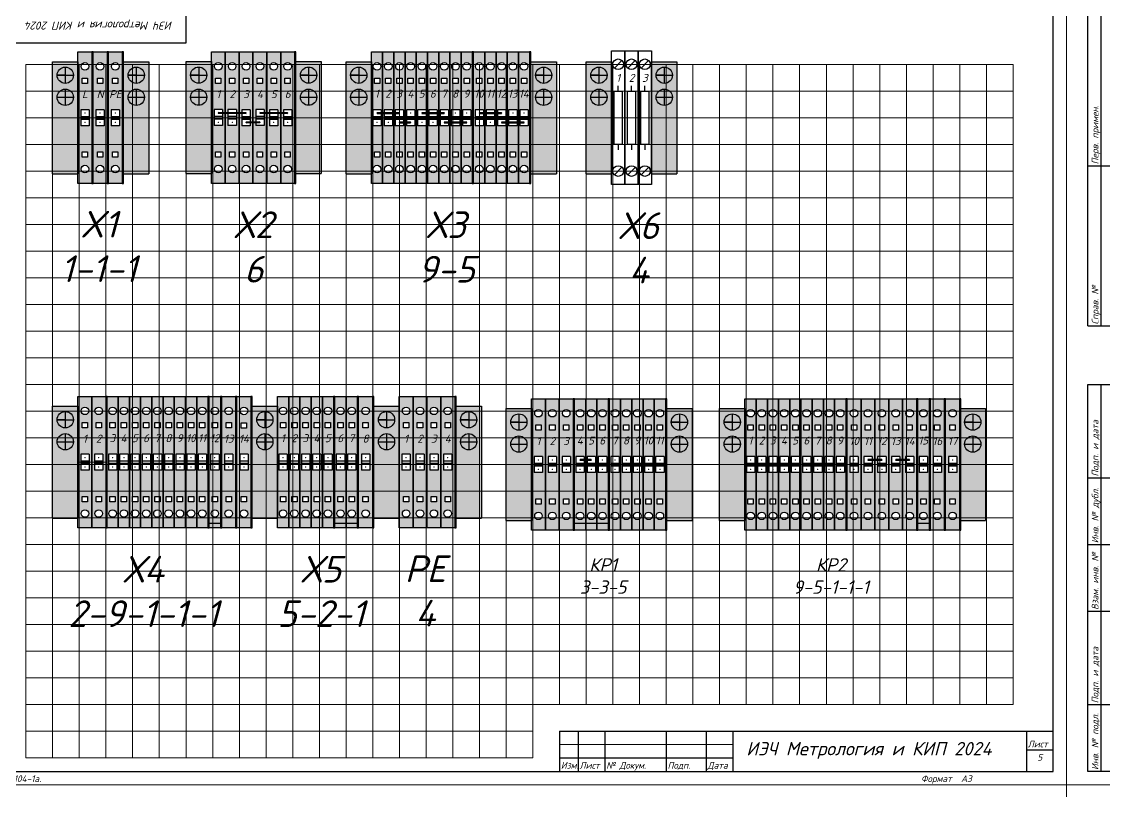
# Model space of a CAD drawing. Header units: millimetres. Extents: x 0 to 53000, y -591 to 24400.
# Drawn here: x 7608.4 to 8014.2, y -296.5 to -8 of the extents above; entities that cross this region are included whole.
import ezdxf
from ezdxf.enums import TextEntityAlignment as Align

# ---------------------------------------------------------------- set-up
doc = ezdxf.new("R2010")
doc.units = ezdxf.units.MM
for name, color, linetype, lineweight in [('4', 4, 'Continuous', 15), ('Основная', 7, 'Continuous', 30), ('Перемычка', 6, 'Continuous', 140)]:
    doc.layers.add(name, color=color, linetype=linetype, lineweight=lineweight)
doc.layers.add('INSTRUMENTS', color=7, linetype='Continuous')
doc.layers.add('Привязки', color=2, linetype='Continuous', lineweight=0, plot=False, transparency=0.8)
doc.layers.add('рамка', color=253, linetype='Continuous', lineweight=5, transparency=0.8)
doc.styles.add('текст', font='isocpeui.ttf')

# ---------------------------------------------------------------- blocks, each defined once
blk = doc.blocks.new('*U110')
for p, q in [((8, 232), (8, 292)), ((13, 232), (13, 292)), ((90, 278), (90, 292)), ((20, 278), (90, 278)), ((8, 232), (20, 232)), ((8, 172), (8, 232)), ((13, 172), (13, 232)), ((8, 172), (20, 172)), ((8, 115), (8, 150)), ((8, 150), (20, 150)), ((13, 115), (13, 150)), ((8, 90), (8, 115)), ((8, 115), (20, 115)), ((13, 90), (13, 115)), ((8, 65), (8, 90)), ((8, 90), (20, 90)), ((13, 65), (13, 90)), ((8, 30), (8, 65)), ((8, 65), (20, 65)), ((13, 30), (13, 65)), ((8, 5), (8, 30)), ((8, 30), (20, 30)), ((13, 5), (13, 30)), ((230, 20), (415, 20)), ((230, 20), (230, 5)), ((237, 20), (237, 5)), ((247, 20), (247, 5)), ((270, 20), (270, 5)), ((285, 20), (285, 5)), ((295, 20), (295, 5)), ((405, 20), (405, 5)), ((415, 20), (415, 20)), ((415, 20), (415, 20)), ((405, 13), (415, 13)), ((230, 10), (295, 10)), ((20, 5), (8, 5)), ((230, 5), (295, 5)), ((415, 5), (415, 5)), ((415, 5), (415, 5)), ((415, 5), (415, 5)), ((415, 5), (415, 5)), ((415, 5), (415, 5)), ((415, 5), (415, 5)), ((415, 5), (415, 5))]:
    blk.add_line(p, q)
blk.add_lwpolyline([(20, 5), (415, 5), (415, 292), (20, 292)], close=True)
at = {"layer": '4'}
for p, q in [((230, 15), (295, 15)), ((415, 5), (415, 5)), ((415, 5), (415, 5)), ((415, 5), (415, 5)), ((415, 5), (415, 5)), ((415, 5), (415, 5)), ((415, 5), (415, 5)), ((415, 5), (415, 5)), ((415, 5), (415, 5)), ((415, 5), (415, 5))]:
    blk.add_line(p, q, dxfattribs=at)
at = {"layer": 'Привязки'}
blk.add_lwpolyline([(0, 0), (420, 0), (420, 297), (0, 297)], close=True, dxfattribs=at)
at = {"layer": 'рамка'}
blk.add_lwpolyline([(0, 297), (420, 297), (420, 0), (0, 0)], close=True, dxfattribs=at)
at = {"style": 'текст'}
for s, p in [('Перв. примен.', (12, 232.5)), ('Справ. №', (12, 172.5)), ('Подп. и дата', (12, 115.5)), ('Инв. № дубл.', (12, 90.5)), ('Взам. инв. №', (12, 65.5)), ('Подп. и дата', (12, 30.5)), ('Инв. № подл.', (12, 5.5))]:
    blk.add_text(s, height=2.5, rotation=90, dxfattribs=at).set_placement(p)
for s, height, p in [('Лист', 2.5, (405.5, 14)), ('Изм.', 2.5, (230.5, 6)), ('Лист', 2.5, (237.5, 6)), ('№ Докум.', 2.5, (247.5, 6)), ('Подп.', 2.5, (270.5, 6)), ('Дата', 2.5, (285.5, 6)), ('Разраб.', 0.0000135, (415, 5)), ('Пров.', 0.0000135, (415, 5)), ('Т.контр.', 0.0000135, (415, 5)), ('Н.контр.', 0.0000135, (415, 5)), ('Утв.', 0.0000135, (415, 5)), ('Лит.', 0.0000135, (415, 5)), ('Масса', 0.0000135, (415, 5)), ('Масштаб', 0.0000135, (415, 5)), ('Листов', 0.0000135, (415, 5)), ('Ф2.104-1а.', 2.5, (20.5, 1)), ('Формат', 2.5, (365.5, 1)), ('А3', 2.5, (380.5, 1)), ('А4', 0.025, (419.61, 0.01)), ('А2', 0.00833, (419.87, 0)), ('А1', 0.00625, (419.9, 0)), ('А0', 0.005, (419.92, 0))]:
    blk.add_text(s, height=height, dxfattribs=at).set_placement(p)
for tag, p, height in [('12', (90, 292), 0.00000373), ('13', (90, 292), 0.00000373), ('27', (90, 292), 0.00000522), ('29', (105, 249), 3.5), ('ИЗМ2', (230.5, 16), 2.5), ('ЛИСТИЗМ2', (237.5, 16), 2.5), ('№ДОКУМИЗМ2', (247.5, 16), 2.5), ('28', (415, 20), 0.0000438), ('ИЗМ1', (230.5, 11), 2.5), ('ЛИСТИЗМ1', (237.5, 11), 2.5), ('№ДОКУМИЗМ1', (247.5, 11), 2.5), ('ПОДПИЗМ1', (270.5, 11), 2.5), ('ДАТАИЗМ1', (285.5, 11), 2.5), ('ДАТАНКОНТР', (285.5, 11), 2.5), ('ОБОЗНАЧЕНИЕ', (300, 11), 5), ('ДАТАУТВ', (285.5, 6), 2.5), ('РАЗРАБ', (415, 5), 0.0000135), ('ЛИСТОВ', (415, 5), 0.0000135), ('ПРОВ', (415, 5), 0.0000135), ('ТКОНТР', (415, 5), 0.0000135), ('НКОНТР', (415, 5), 0.0000135), ('УТВ', (415, 5), 0.0000135), ('10', (415, 5), 0.0000135), ('11', (415, 5), 0.0000135), ('ПОДПИЗМ2', (415, 5), 0.0000135), ('ДАТАИЗМ2', (415, 5), 0.0000135), ('ИЗМ3', (415, 5), 0.0000135), ('ЛИСТИЗМ3', (415, 5), 0.0000135), ('№ДОКУМИЗМ3', (415, 5), 0.0000135), ('ПОДПИЗМ3', (415, 5), 0.0000135), ('ДАТАИЗМ3', (415, 5), 0.0000135), ('ИЗМ4', (415, 5), 0.0000135), ('ЛИСТИЗМ4', (415, 5), 0.0000135), ('№ДОКУМИЗМ4', (415, 5), 0.0000135), ('ПОДПИЗМ4', (415, 5), 0.0000135), ('ДАТАИЗМ4', (415, 5), 0.0000135), ('ДАТАРАЗРАБ', (415, 5), 0.0000135), ('ДАТАПРОВ', (415, 5), 0.0000135), ('ДАТАТКОНТР', (415, 5), 0.0000135)]:
    blk.add_attdef(tag, p, '', height=height, dxfattribs=at)
for tag, p, height, rotation in [('ОБОЗНАЧЕНИЕ-ВЕРХ', (85, 286), 3.5, 180), ('ПРИМЕНЯЕМОСТЬ', (19, 232.5), 2.5, 90), ('СПРАВ№', (19, 172.5), 2.5, 90), ('ДАТАУЧЁТАДУБЛ', (19, 115.5), 2.5, 90), ('ИНВ№ДУБЛ', (19, 90.5), 2.5, 90), ('ВЗАМИНВ№', (19, 65.5), 2.5, 90), ('ДАТАУЧЁТА', (19, 30.5), 2.5, 90), ('ИНВ№ПОДЛ', (19, 5.5), 2.5, 90)]:
    blk.add_attdef(tag, p, '', height=height, rotation=rotation, dxfattribs=at)
blk.add_attdef('30', text='', height=5, dxfattribs=at).set_placement((355, 34), align=Align.MIDDLE)
for tag, height, p in [('ЛИСТ', 2.5, (410, 9)), ('НАИМЕНОВАНИЕ1', 0.000027, (415, 5)), ('НАИМЕНОВАНИЕ2', 0.0000189, (415, 5)), ('НАИМЕНОВАНИЕ3', 0.0000189, (415, 5)), ('НАИМЕНОВАНИЕ4', 0.0000135, (415, 5)), ('МАССА', 0.0000189, (415, 5)), ('МАСШТАБ', 0.0000189, (415, 5)), ('МАТЕРИАЛ1', 0.0000135, (415, 5)), ('МАТЕРИАЛ2', 0.0000135, (415, 5)), ('МАТЕРИАЛ3', 0.0000135, (415, 5)), ('ПРЕДПРИЯТИЕ1', 0.0000189, (415, 5)), ('ПРЕДПРИЯТИЕ2', 0.0000189, (415, 5)), ('ПРЕДПРИЯТИЕ3', 0.0000189, (415, 5))]:
    blk.add_attdef(tag, text='', height=height, dxfattribs=at).set_placement(p, align=Align.CENTER)
for tag in ['ЛИТЕРА', 'ЛИТЕРА2', 'ЛИТЕРА3']:
    blk.add_attdef(tag, text='', height=0.0000135, dxfattribs=at).set_placement((415, 5), align=Align.RIGHT)
for tag in ['ИНДЕКС', 'ИНДЕКС2', 'ИНДЕКС3']:
    blk.add_attdef(tag, text='', height=0.0000135, dxfattribs=at).set_placement((415, 5), align=Align.TOP_LEFT)
blk = doc.blocks.new('Заглушка КПИ зеленая 1.5-2.5')
at = {"layer": 'Основная'}
h = blk.add_hatch(color=3, dxfattribs=at)
h.dxf.hatch_style = 1
h.paths.add_polyline_path([(2212.92, 559.35), (2213.42, 559.35), (2213.42, 608.65), (2212.92, 608.65)])
for p, q in [((2212.92, 608.65), (2212.92, 559.35)), ((2213.42, 608.65), (2212.92, 608.65)), ((2213.42, 559.35), (2213.42, 608.65)), ((2212.92, 559.35), (2213.42, 559.35))]:
    blk.add_line(p, q, dxfattribs=at)
blk = doc.blocks.new('Стопор на DIN')
at = {"layer": 'Основная', "true_color": 0x939598}
h = blk.add_hatch(color=252, dxfattribs=at)
h.dxf.hatch_style = 1
h.paths.add_polyline_path([(0, 21), (-9.5, 21), (-9.5, -21), (0, -21)])
at = {"layer": 'Основная'}
for p, q in [((-9.5, -21), (-9.5, 21)), ((-9.5, 21), (0, 21)), ((0, 21), (0, -21)), ((-4.75, 18.97), (-4.75, 12.87)), ((-4.75, 15.92), (-7.8, 15.92)), ((-7.8, 15.92), (-1.7, 15.92)), ((-4.75, 10.71), (-4.75, 4.6)), ((-7.8, 7.66), (-1.7, 7.66)), ((-9.5, -21), (0, -21))]:
    blk.add_line(p, q, dxfattribs=at)
for centre in [(-4.75, 15.92), (-4.75, 7.66)]:
    blk.add_circle(centre, 3.05, dxfattribs=at)
blk = doc.blocks.new('КПИ 2-2.5')
at = {"layer": 'Основная'}
for p, q in [((0, -24.65), (0, 24.65)), ((0, 24.65), (5.2, 24.65)), ((5.2, 24.65), (5.2, -24.65)), ((2.6, 3), (1.025, 3)), ((1.025, 3), (1.025, 0)), ((1.025, 0.5), (4.175, 0.5)), ((1.025, 0.5), (4.175, 0.5)), ((1.025, 0), (1.025, -3)), ((4.175, 3), (2.6, 3)), ((4.175, 3), (4.175, 0)), ((4.175, 0), (4.175, -3)), ((4.175, -0.5), (1.025, -0.5)), ((1.025, -0.5), (4.175, -0.5)), ((2.6, -3), (1.025, -3)), ((4.175, -3), (2.6, -3)), ((5.2, -24.65), (0, -24.65))]:
    blk.add_line(p, q, dxfattribs=at)
for points in [[(1.6, 14.825), (3.6, 14.825), (3.6, 12.825), (1.6, 12.825)], [(1.6, -12.825), (3.6, -12.825), (3.6, -14.825), (1.6, -14.825)]]:
    blk.add_lwpolyline(points, close=True, dxfattribs=at)
for centre in [(2.6, 19.2375), (2.6, -19.2375)]:
    blk.add_circle(centre, 1.4187, dxfattribs=at)
blk = doc.blocks.new('КПИ 2-2.5 ЖЗ')
at = {"layer": 'Основная', "true_color": 0x939598}
h = blk.add_hatch(color=252, dxfattribs=at)
h.set_gradient(color1=(19, 103, 52), color2=(200, 201, 45), rotation=45, name='CYLINDER')
h.paths.add_polyline_path([(5.2, 24.65), (0, 24.65), (0, 0), (1.03, 0), (1.03, 3), (2.6, 3), (4.17, 3), (4.17, -3), (5.2, -3)])
h.paths.add_polyline_path([(1.6, 12.82), (1.6, 14.82), (3.6, 14.82), (3.6, 12.82)], flags=16)
edge = h.paths.add_edge_path(flags=16)
edge.add_arc((2.6, 19.24), 1.42, 0, 360)
at = {"layer": 'Основная'}
h = blk.add_hatch(color=256, dxfattribs=at)
h.set_gradient(color1=(200, 201, 45), color2=(19, 103, 52), rotation=45, name='CYLINDER')
h.paths.add_polyline_path([(5.2, 0), (4.17, 0), (4.17, -3), (2.6, -3), (1.03, -3), (1.03, 3), (0, 3), (0, -24.65), (5.2, -24.65)])
h.paths.add_polyline_path([(3.6, -12.82), (3.6, -14.82), (1.6, -14.82), (1.6, -12.82)], flags=16)
edge = h.paths.add_edge_path(flags=16)
edge.add_arc((2.6, -19.24), 1.42, 0, 360)
at = {"layer": 'Привязки'}
for centre in [(2.6, 1.75), (2.6, -1.75)]:
    blk.add_circle(centre, 0.00000908, dxfattribs=at)
for p in [(2.6, 1.75), (2.6, 1.75), (2.6, 1.75), (2.6, 1.75), (2.6, 1.75), (2.6, 1.75), (2.6, -1.75), (2.6, -1.75), (2.6, -1.75), (2.6, -1.75), (2.6, -1.75), (2.6, -1.75)]:
    blk.add_point(p, dxfattribs=at)
at = {"layer": 'Основная'}
blk.add_blockref('КПИ 2-2.5', (0, 0), dxfattribs=at)
blk = doc.blocks.new('КПИ 2-2.5 серая')
at = {"layer": 'Основная', "true_color": 0x939598}
h = blk.add_hatch(color=252, dxfattribs=at)
h.dxf.hatch_style = 1
h.paths.add_polyline_path([(5.2, 24.65), (0, 24.65), (0, -24.65), (5.2, -24.65)])
h.paths.add_polyline_path([(4.17, 3), (4.17, 0), (4.17, -3), (2.6, -3), (1.03, -3), (1.03, 0), (1.03, 3), (2.6, 3)], flags=16)
h.paths.add_polyline_path([(1.6, 12.82), (1.6, 14.82), (3.6, 14.82), (3.6, 12.82)], flags=16)
h.paths.add_polyline_path([(1.18, 19.24, -1), (4.02, 19.24, -1)], flags=16)
h.paths.add_polyline_path([(3.6, -12.82), (3.6, -14.82), (1.6, -14.82), (1.6, -12.82)], flags=16)
h.paths.add_polyline_path([(4.02, -19.24, -1), (1.18, -19.24, -1)], flags=16)
at = {"layer": 'Привязки'}
blk.add_line((0, 0), (5.2, 0), dxfattribs=at)
for centre in [(2.6, 1.75), (2.6, -1.75)]:
    blk.add_circle(centre, 0.00000908, dxfattribs=at)
for p in [(2.6, 1.75), (2.6, 1.75), (2.6, 1.75), (2.6, 1.75), (2.6, 1.75), (2.6, 1.75), (2.6, -1.75), (2.6, -1.75), (2.6, -1.75), (2.6, -1.75), (2.6, -1.75), (2.6, -1.75)]:
    blk.add_point(p, dxfattribs=at)
at = {"layer": 'Основная'}
blk.add_blockref('КПИ 2-2.5', (0, 0), dxfattribs=at)
blk = doc.blocks.new('КПИ 2-2.5 синяя')
at = {"layer": 'Основная', "true_color": 0x22346e}
h = blk.add_hatch(color=159, dxfattribs=at)
h.dxf.hatch_style = 1
h.paths.add_polyline_path([(5.2, 24.65), (0, 24.65), (0, -24.65), (5.2, -24.65)])
h.paths.add_polyline_path([(4.17, 3), (4.17, 0), (4.17, -3), (2.6, -3), (1.03, -3), (1.03, 0), (1.03, 3), (2.6, 3)], flags=16)
h.paths.add_polyline_path([(1.6, 12.82), (1.6, 14.82), (3.6, 14.82), (3.6, 12.82)], flags=16)
h.paths.add_polyline_path([(1.18, 19.24, -1), (4.02, 19.24, -1)], flags=16)
h.paths.add_polyline_path([(3.6, -12.82), (3.6, -14.82), (1.6, -14.82), (1.6, -12.82)], flags=16)
h.paths.add_polyline_path([(4.02, -19.24, -1), (1.18, -19.24, -1)], flags=16)
at = {"layer": 'Привязки'}
for centre in [(2.6, 1.75), (2.6, -1.75)]:
    blk.add_circle(centre, 0.00000908, dxfattribs=at)
for p in [(2.6, 1.75), (2.6, 1.75), (2.6, 1.75), (2.6, 1.75), (2.6, 1.75), (2.6, 1.75), (2.6, -1.75), (2.6, -1.75), (2.6, -1.75), (2.6, -1.75), (2.6, -1.75), (2.6, -1.75)]:
    blk.add_point(p, dxfattribs=at)
at = {"layer": 'Основная'}
blk.add_blockref('КПИ 2-2.5', (0, 0), dxfattribs=at)
blk = doc.blocks.new('Заглушка КПИ синяя 1.5-2.5')
at = {"layer": 'Основная'}
h = blk.add_hatch(color=5, dxfattribs=at)
h.dxf.hatch_style = 1
h.paths.add_polyline_path([(0, -24.65), (0.5, -24.65), (0.5, 24.65), (0, 24.65)])
for p, q in [((0, 24.65), (0, -24.65)), ((0.5, 24.65), (0, 24.65)), ((0.5, -24.65), (0.5, 24.65)), ((0, -24.65), (0.5, -24.65))]:
    blk.add_line(p, q, dxfattribs=at)
blk = doc.blocks.new('Заглушка КПИ серая 1.5-2.5')
at = {"layer": 'Основная', "true_color": 0x939598}
h = blk.add_hatch(color=252, dxfattribs=at)
h.dxf.hatch_style = 1
h.paths.add_polyline_path([(0, -24.65), (0.5, -24.65), (0.5, 24.65), (0, 24.65)])
at = {"layer": 'Основная'}
for p, q in [((0, 24.65), (0, -24.65)), ((0.5, 24.65), (0, 24.65)), ((0.5, -24.65), (0.5, 24.65)), ((0, -24.65), (0.5, -24.65))]:
    blk.add_line(p, q, dxfattribs=at)
blk = doc.blocks.new('КПИ 2-1.5')
at = {"layer": 'Основная'}
for p, q in [((0, -24.65), (0, 24.65)), ((0, 24.65), (4.2, 24.65)), ((4.2, 24.65), (4.2, -24.65)), ((2.1, 3), (0.525, 3)), ((0.525, 3), (0.525, 0)), ((0.525, 0.5), (3.675, 0.5)), ((0.525, 0.5), (3.675, 0.5)), ((0.525, 0), (0.525, -3)), ((3.675, 3), (2.1, 3)), ((3.675, 3), (3.675, 0)), ((3.675, 0), (3.675, -3)), ((3.675, -0.5), (0.525, -0.5)), ((0.525, -0.5), (3.675, -0.5)), ((2.1, -3), (0.525, -3)), ((3.675, -3), (2.1, -3)), ((4.2, -24.65), (0, -24.65))]:
    blk.add_line(p, q, dxfattribs=at)
for points in [[(1.1, 14.825), (3.1, 14.825), (3.1, 12.825), (1.1, 12.825)], [(1.1, -12.825), (3.1, -12.825), (3.1, -14.825), (1.1, -14.825)]]:
    blk.add_lwpolyline(points, close=True, dxfattribs=at)
for centre in [(2.1, 19.2375), (2.1, -19.2375)]:
    blk.add_circle(centre, 1.4187, dxfattribs=at)
blk = doc.blocks.new('КПИ 2-1.5 черная')
at = {"layer": 'Основная', "true_color": 0x000000}
h = blk.add_hatch(dxfattribs=at)
h.set_pattern_fill('AR-B816', color=18)
h.set_pattern_definition([(0, (-15.73, 7), (0, 203.2), []), (90, (-15.73, 7), (-203.2, 203.2), [203.2, -203.2])])
h.paths.add_polyline_path([(4.2, 24.65), (0, 24.65), (0, -24.65), (4.2, -24.65)])
h.paths.add_polyline_path([(3.52, 19.24, -1), (0.68, 19.24, -1)], flags=16)
h.paths.add_polyline_path([(3.1, 14.82), (3.1, 12.82), (1.1, 12.82), (1.1, 14.82)], flags=16)
h.paths.add_polyline_path([(3.67, 3), (3.67, 0), (3.67, -3), (2.1, -3), (0.53, -3), (0.53, 0), (0.53, 3), (2.1, 3)], flags=16)
h.paths.add_polyline_path([(3.1, -12.82), (3.1, -14.82), (1.1, -14.82), (1.1, -12.82)], flags=16)
h.paths.add_polyline_path([(3.52, -19.24, -1), (0.68, -19.24, -1)], flags=16)
at = {"layer": 'Основная', "true_color": 0x454545}
h = blk.add_hatch(color=250, dxfattribs=at)
h.dxf.hatch_style = 1
h.paths.add_polyline_path([(0, -24.65), (4.2, -24.65), (4.2, 24.65), (0, 24.65)])
h.paths.add_polyline_path([(2.1, 3), (3.67, 3), (3.67, 0), (3.67, -3), (2.1, -3), (0.53, -3), (0.53, 0), (0.53, 3)], flags=16)
h.paths.add_polyline_path([(1.1, 12.82), (1.1, 14.82), (3.1, 14.82), (3.1, 12.82)], flags=16)
h.paths.add_polyline_path([(0.68, 19.24, -1), (3.52, 19.24, -1)], flags=16)
h.paths.add_polyline_path([(3.1, -12.82), (3.1, -14.82), (1.1, -14.82), (1.1, -12.82)], flags=16)
h.paths.add_polyline_path([(3.52, -19.24, -1), (0.68, -19.24, -1)], flags=16)
at = {"layer": 'Привязки'}
for centre in [(2.1, 1.75), (2.1, -1.75)]:
    blk.add_circle(centre, 0.00000908, dxfattribs=at)
for p in [(2.1, 1.75), (2.1, 1.75), (2.1, 1.75), (2.1, 1.75), (2.1, 1.75), (2.1, 1.75), (2.1, -1.75), (2.1, -1.75), (2.1, -1.75), (2.1, -1.75), (2.1, -1.75), (2.1, -1.75)]:
    blk.add_point(p, dxfattribs=at)
at = {"layer": 'Основная', "color": 18, "true_color": 0x000000}
blk.add_blockref('КПИ 2-1.5', (0, 0), dxfattribs=at)
at = {"style": 'текст'}
blk.add_attdef('№', text='', height=3, dxfattribs=at).set_placement((2, 9), align=Align.MIDDLE_CENTER)
blk = doc.blocks.new('Заглушка КПИ черн 1.5-2.5')
at = {"layer": 'Основная', "true_color": 0x000000}
h = blk.add_hatch(color=18, dxfattribs=at)
h.dxf.hatch_style = 1
h.paths.add_polyline_path([(0, -24.65), (0.5, -24.65), (0.5, 24.65), (0, 24.65)])
at = {"layer": 'Основная'}
for p, q in [((0, 24.65), (0, -24.65)), ((0.5, 24.65), (0, 24.65)), ((0.5, -24.65), (0.5, 24.65)), ((0, -24.65), (0.5, -24.65))]:
    blk.add_line(p, q, dxfattribs=at)
blk = doc.blocks.new('КПИ 2-1.5 красная')
at = {"layer": 'Основная', "true_color": 0x991b1e}
h = blk.add_hatch(color=244, dxfattribs=at)
h.dxf.hatch_style = 1
h.paths.add_polyline_path([(0, -24.65), (4.2, -24.65), (4.2, 24.65), (0, 24.65)])
h.paths.add_polyline_path([(1.1, 12.82), (1.1, 14.82), (3.1, 14.82), (3.1, 12.82)], flags=16)
h.paths.add_polyline_path([(2.1, 3), (3.67, 3), (3.67, 0), (3.67, -3), (2.1, -3), (0.53, -3), (0.53, 0), (0.53, 3)], flags=16)
h.paths.add_polyline_path([(0.68, 19.24, -1), (3.52, 19.24, -1)], flags=16)
h.paths.add_polyline_path([(3.1, -12.82), (3.1, -14.82), (1.1, -14.82), (1.1, -12.82)], flags=16)
h.paths.add_polyline_path([(3.52, -19.24, -1), (0.68, -19.24, -1)], flags=16)
at = {"layer": 'Привязки'}
for centre in [(2.1, 1.75), (2.1, -1.75)]:
    blk.add_circle(centre, 0.00000908, dxfattribs=at)
for p in [(2.1, 1.75), (2.1, 1.75), (2.1, 1.75), (2.1, 1.75), (2.1, 1.75), (2.1, 1.75), (2.1, -1.75), (2.1, -1.75), (2.1, -1.75), (2.1, -1.75), (2.1, -1.75), (2.1, -1.75)]:
    blk.add_point(p, dxfattribs=at)
at = {"layer": 'Основная', "color": 1}
blk.add_blockref('КПИ 2-1.5', (0, 0), dxfattribs=at)
at = {"style": 'текст'}
blk.add_attdef('№', text='', height=3, dxfattribs=at).set_placement((2, 9), align=Align.MIDDLE_CENTER)
blk = doc.blocks.new('Заглушка КПИ красаня 1.5-2.5')
at = {"layer": 'Основная'}
h = blk.add_hatch(color=1, dxfattribs=at)
h.dxf.hatch_style = 1
h.paths.add_polyline_path([(0, -24.65), (0.5, -24.65), (0.5, 24.65), (0, 24.65)])
for p, q in [((0, 24.65), (0, -24.65)), ((0.5, 24.65), (0, 24.65)), ((0.5, -24.65), (0.5, 24.65)), ((0, -24.65), (0.5, -24.65))]:
    blk.add_line(p, q, dxfattribs=at)
blk = doc.blocks.new('Клемма с предохранителем')
at = {"lineweight": -3}
for p, q in [((3.9, 21.42), (1.07, 18.59)), ((3.91, -18.59), (1.09, -21.41))]:
    blk.add_line(p, q, dxfattribs=at)
blk.add_lwpolyline([(0, 25), (5, 25), (5, -25), (0, -25)], close=True, dxfattribs=at)
for centre in [(2.48, 20.01), (2.5, -20)]:
    blk.add_circle(centre, 2, dxfattribs=at)
at = {"layer": 'INSTRUMENTS', "lineweight": -3}
for p, q in [((1, -10), (1, 10)), ((1, 10), (4, 10)), ((2.5, 10), (2.5, 12)), ((4, 10), (4, -10)), ((4, -10), (1, -10)), ((2.5, -10), (2.5, -12))]:
    blk.add_line(p, q, dxfattribs=at)
at = {"style": 'текст'}
blk.add_attdef('№', text='', height=3, dxfattribs=at).set_placement((2.5, 14.93), align=Align.MIDDLE_CENTER)

msp = doc.modelspace()

# ---------------------------------------------------------------- linework, layer by layer
at = {"layer": 'Основная'}
for p, q in [((7620.00555, -44), (7620.00555, -44)), ((7670.00004, -43.98362), (7670.00004, -43.98362))]:
    msp.add_line(p, q, dxfattribs=at)
at = {"layer": 'Перемычка'}
for p, q in [((7682.10001, -42.23361), (7692.5, -42.24999)), ((7697.70001, -42.23362), (7708.10002, -42.24999)), ((7741.60001, -42.24999), (7750.00002, -42.24999)), ((7758.4, -42.24999), (7766.80002, -42.24998)), ((7779.9, -42.24995), (7788.30002, -42.25003)), ((7692.50001, -45.74998), (7697.7, -45.73361)), ((7750.00001, -45.75), (7754.2, -45.75)), ((7766.80001, -45.74998), (7775.20002, -45.74997)), ((7788.3, -45.75003), (7796.70002, -45.75003)), ((7817.70003, -172.25002), (7821.90003, -172.25002)), ((7930.8, -172.25002), (7925.60002, -172.25)), ((7936.00001, -172.25), (7941.20002, -172.25))]:
    msp.add_line(p, q, dxfattribs=at)
at = {"layer": 'Привязки'}
for p, q in [((7610, -24), (7980, -24)), ((7610, -284), (7610, -24)), ((7620, -24), (7620, -284)), ((7630, -24), (7630, -284)), ((7640, -24), (7640, -284)), ((7650, -24), (7650, -284)), ((7660, -24), (7660, -284)), ((7670, -24), (7670, -284)), ((7680, -24), (7680, -284)), ((7690, -24), (7690, -284)), ((7700, -24), (7700, -284)), ((7710, -24), (7710, -284)), ((7720, -24), (7720, -284)), ((7730, -24), (7730, -284)), ((7740, -24), (7740, -284)), ((7750, -24), (7750, -284)), ((7760, -24), (7760, -284)), ((7770, -24), (7770, -284)), ((7780, -24), (7780, -284)), ((7790, -24), (7790, -284)), ((7800, -24), (7800, -264)), ((7810, -24), (7810, -264)), ((7820, -24), (7820, -264)), ((7830, -24), (7830, -264)), ((7840, -24), (7840, -264)), ((7850, -24), (7850, -264)), ((7860, -24), (7860, -264)), ((7870, -24), (7870, -264)), ((7880, -24), (7880, -264)), ((7890, -24), (7890, -264)), ((7900, -24), (7900, -264)), ((7910, -24), (7910, -264)), ((7920, -24), (7920, -264)), ((7930, -24), (7930, -264)), ((7940, -24), (7940, -264)), ((7950, -24), (7950, -264)), ((7960, -24), (7960, -264)), ((7970, -24), (7970, -264)), ((7980, -24), (7980, -264)), ((7610, -34), (7980, -34)), ((7610, -44), (7980, -44)), ((7610, -54), (7980, -54)), ((7610, -64), (7980, -64)), ((7610, -74), (7980, -74)), ((7610, -84), (7980, -84)), ((7610, -94), (7980, -94)), ((7610, -104), (7980, -104)), ((7610, -114), (7980, -114)), ((7610, -124), (7980, -124)), ((7610, -134), (7980, -134)), ((7610, -144), (7980, -144)), ((7610, -154), (7980, -154)), ((7610, -164), (7980, -164)), ((7610, -174), (7980, -174)), ((7610, -184), (7980, -184)), ((7610, -194), (7980, -194)), ((7610, -204), (7980, -204)), ((7610, -214), (7980, -214)), ((7610, -224), (7980, -224)), ((7610, -234), (7980, -234)), ((7610, -244), (7980, -244)), ((7610, -254), (7980, -254)), ((7610, -264), (7800, -264)), ((7980, -264), (7800, -264)), ((7800, -264), (7800, -284)), ((7610, -274), (7800, -274)), ((7800, -284), (7610, -284))]:
    msp.add_line(p, q, dxfattribs=at)

# ---------------------------------------------------------------- block references
ref = msp.add_blockref('*U110', (7580, -294))
ref.add_attrib('ОБОЗНАЧЕНИЕ', 'ИЭЧ Метрология и КИП 2024', (7880, -283), dxfattribs={"height": 5, "style": 'текст'})
ref.add_attrib('ОБОЗНАЧЕНИЕ-ВЕРХ', 'ИЭЧ Метрология и КИП 2024', (7665, -8), dxfattribs={"height": 3, "rotation": 180, "style": 'текст'})
ref.add_attrib('НАИМЕНОВАНИЕ1', 'Система', dxfattribs={"height": 0.0000189, "style": 'текст'}).set_placement((7994.99954, -288.99983), align=Align.CENTER)
ref.add_attrib('НАИМЕНОВАНИЕ2', 'автоматического управления', dxfattribs={"height": 0.0000189, "style": 'текст'}).set_placement((7994.99954, -288.99986), align=Align.CENTER)
ref.add_attrib('НАИМЕНОВАНИЕ3', 'уровнем', dxfattribs={"height": 0.0000189, "style": 'текст'}).set_placement((7994.99954, -288.99989), align=Align.CENTER)
ref.add_attrib('РАЗРАБ', 'Соловьев И. П.', (7994.99909, -288.99986), dxfattribs={"height": 0.0000108, "style": 'текст'})
ref.add_attrib('ЛИСТОВ', '3', (7994.99992, -288.99991), dxfattribs={"height": 0.0000135, "style": 'текст'})
ref.add_attrib('ЛИСТ', '5', dxfattribs={"height": 2.5, "style": 'текст'}).set_placement((7990, -285), align=Align.CENTER)
ref.add_attrib('МАТЕРИАЛ2', 'Принципиальная электрическая схема', dxfattribs={"height": 0.0000135, "style": 'текст'}).set_placement((7994.99954, -288.99997), align=Align.CENTER)
ref.add_attrib('ПРЕДПРИЯТИЕ1', 'ФГБОУ ДПО "Институт', dxfattribs={"height": 0.0000108, "style": 'текст'}).set_placement((7994.99986, -288.99994), align=Align.CENTER)
ref.add_attrib('ПРЕДПРИЯТИЕ2', 'развития профессионального', dxfattribs={"height": 0.0000108, "style": 'текст'}).set_placement((7994.99986, -288.99997), align=Align.CENTER)
ref.add_attrib('ПРЕДПРИЯТИЕ3', 'образования"', dxfattribs={"height": 0.0000108, "style": 'текст'}).set_placement((7994.99986, -288.99999), align=Align.CENTER)
for p in [(8000, -294), (7580, -591), (8000, -591)]:
    msp.add_blockref('*U110', p)
at = {"layer": 'Основная', "lineweight": -3}
ref = msp.add_blockref('КПИ 2-2.5 серая', (7629.5, -44), dxfattribs=at)
ref.add_attrib('№', 'L', dxfattribs={"layer": '0', "height": 3, "style": 'текст'}).set_placement((7632.1, -35.175), align=Align.MIDDLE_CENTER)
at = {"layer": 'Основная'}
for name, p, values in [('КПИ 2-1.5 красная', (7739.5, -44), {'№': '1'}), ('КПИ 2-1.5 красная', (7743.7, -44), {'№': '2'}), ('КПИ 2-1.5 красная', (7747.9, -44), {'№': '3'}), ('КПИ 2-1.5 красная', (7752.1, -44), {'№': '4'}), ('КПИ 2-1.5 красная', (7756.3, -44), {'№': '5'}), ('КПИ 2-1.5 красная', (7760.5, -43.99999), {'№': '6'}), ('КПИ 2-1.5 красная', (7764.7, -43.99999), {'№': '7'}), ('КПИ 2-1.5 красная', (7768.9, -43.99999), {'№': '8'}), ('КПИ 2-1.5 красная', (7773.1, -43.99998), {'№': '9'}), ('КПИ 2-1.5 красная', (7640.4, -173.1242), {'№': '3'}), ('КПИ 2-1.5 красная', (7644.6, -173.1242), {'№': '4'}), ('КПИ 2-1.5 красная', (7648.8, -173.12421), {'№': '5'}), ('КПИ 2-1.5 красная', (7653, -173.12421), {'№': '6'}), ('КПИ 2-1.5 красная', (7657.2, -173.12421), {'№': '7'}), ('КПИ 2-1.5 красная', (7661.4, -173.12421), {'№': '8'}), ('КПИ 2-1.5 красная', (7665.6, -173.12421), {'№': '9'}), ('КПИ 2-1.5 красная', (7669.8, -173.1242), {'№': '10'}), ('КПИ 2-1.5 красная', (7674, -173.1242), {'№': '11'}), ('КПИ 2-1.5 красная', (7704.3, -173.12421), {'№': '1'}), ('КПИ 2-1.5 красная', (7708.5, -173.12421), {'№': '2'}), ('КПИ 2-1.5 красная', (7712.7, -173.12421), {'№': '3'}), ('КПИ 2-1.5 красная', (7716.9, -173.12421), {'№': '4'}), ('КПИ 2-1.5 красная', (7721.1, -173.12421), {'№': '5'}), ('КПИ 2-1.5 красная', (7828.70006, -174.00001), {'№': '7'}), ('КПИ 2-1.5 красная', (7832.90006, -174.00001), {'№': '8'}), ('КПИ 2-1.5 красная', (7837.10006, -174.00001), {'№': '9'}), ('КПИ 2-1.5 красная', (7841.30006, -174.00001), {'№': '10'}), ('КПИ 2-1.5 красная', (7845.50006, -174.00001), {'№': '11'}), ('КПИ 2-1.5 красная', (7879.5, -174.00001), {'№': '1'}), ('КПИ 2-1.5 красная', (7883.7, -174.00001), {'№': '2'}), ('КПИ 2-1.5 красная', (7887.9, -174.00001), {'№': '3'}), ('КПИ 2-1.5 красная', (7892.1, -174.00001), {'№': '4'}), ('КПИ 2-1.5 красная', (7896.3, -174.00001), {'№': '5'}), ('КПИ 2-1.5 красная', (7900.5, -174.00001), {'№': '6'}), ('КПИ 2-1.5 красная', (7904.7, -174), {'№': '7'}), ('КПИ 2-1.5 красная', (7908.9, -174.00001), {'№': '8'}), ('КПИ 2-1.5 красная', (7913.1, -174.00001), {'№': '9'}), ('КПИ 2-1.5 черная', (7777.8, -43.99996), {'№': '10'}), ('КПИ 2-1.5 черная', (7782, -44.00004), {'№': '11'}), ('КПИ 2-1.5 черная', (7786.2, -44.00004), {'№': '12'}), ('КПИ 2-1.5 черная', (7790.4, -44.00004), {'№': '13'}), ('КПИ 2-1.5 черная', (7794.6, -44.00004), {'№': '14'}), ('Клемма с предохранителем', (7829.5, -44), {'№': '1'}), ('Клемма с предохранителем', (7834.5, -44), {'№': '2'}), ('Клемма с предохранителем', (7839.5, -43.99999), {'№': '3'}), ('КПИ 2-1.5 черная', (7678.7, -173.12419), {'№': '12'}), ('КПИ 2-1.5 черная', (7725.8, -173.1242), {'№': '6'}), ('КПИ 2-1.5 черная', (7730, -173.1242), {'№': '7'}), ('КПИ 2-1.5 черная', (7815.60003, -174.00003), {'№': '4'}), ('КПИ 2-1.5 черная', (7819.80003, -174.00003), {'№': '5'}), ('КПИ 2-1.5 черная', (7824.00003, -174.00003), {'№': '6'}), ('КПИ 2-1.5 черная', (7944.3, -174.00003), {'№': '15'})]:
    msp.add_blockref(name, p, dxfattribs=at).add_auto_attribs(values)
at = {"layer": 'Основная', "lineweight": -3}
ref = msp.add_blockref('КПИ 2-2.5 серая', (7629.5, -173.12421), dxfattribs=at)
ref.add_attrib('№', '1', dxfattribs={"layer": '0', "height": 3, "style": 'текст'}).set_placement((7632.1, -164.29921), align=Align.MIDDLE_CENTER)
ref = msp.add_blockref('КПИ 2-2.5 серая', (7634.7, -173.12421), dxfattribs=at)
ref.add_attrib('№', '2', dxfattribs={"layer": '0', "height": 3, "style": 'текст'}).set_placement((7637.3, -164.29921), align=Align.MIDDLE_CENTER)
ref = msp.add_blockref('КПИ 2-2.5 серая', (7917.8, -174.00001), dxfattribs=at)
ref.add_attrib('№', '10', dxfattribs={"layer": '0', "height": 3, "style": 'текст'}).set_placement((7920.4, -165.17501), align=Align.MIDDLE_CENTER)
ref = msp.add_blockref('КПИ 2-2.5 серая', (7923, -174.00001), dxfattribs=at)
ref.add_attrib('№', '11', dxfattribs={"layer": '0', "height": 3, "style": 'текст'}).set_placement((7925.6, -165.17501), align=Align.MIDDLE_CENTER)
ref = msp.add_blockref('КПИ 2-2.5 серая', (7928.2, -174.00002), dxfattribs=at)
ref.add_attrib('№', '12', dxfattribs={"layer": '0', "height": 3, "style": 'текст'}).set_placement((7930.8, -165.17502), align=Align.MIDDLE_CENTER)
ref = msp.add_blockref('КПИ 2-2.5 серая', (7933.4, -174.00001), dxfattribs=at)
ref.add_attrib('№', '13', dxfattribs={"layer": '0', "height": 3, "style": 'текст'}).set_placement((7936, -165.17501), align=Align.MIDDLE_CENTER)
ref = msp.add_blockref('КПИ 2-2.5 серая', (7938.6, -174.00001), dxfattribs=at)
ref.add_attrib('№', '14', dxfattribs={"layer": '0', "height": 3, "style": 'текст'}).set_placement((7941.2, -165.17501), align=Align.MIDDLE_CENTER)
at = {"layer": 'Основная'}
for name, p in [('Заглушка КПИ серая 1.5-2.5', (7634.7, -44)), ('Заглушка КПИ синяя 1.5-2.5', (7640.4, -44)), ('Заглушка КПИ синяя 1.5-2.5', (7710.7, -44.01638)), ('Заглушка КПИ красаня 1.5-2.5', (7777.3, -43.99996)), ('Заглушка КПИ черн 1.5-2.5', (7798.8, -44.00007)), ('Заглушка КПИ серая 1.5-2.5', (7639.9, -173.12423)), ('Заглушка КПИ красаня 1.5-2.5', (7678.2, -173.1242)), ('Заглушка КПИ черн 1.5-2.5', (7682.9, -173.12423)), ('Заглушка КПИ синяя 1.5-2.5', (7688.6, -173.14061)), ('Заглушка КПИ красаня 1.5-2.5', (7725.3, -173.1242)), ('Заглушка КПИ черн 1.5-2.5', (7734.2, -173.12423)), ('Заглушка КПИ черн 1.5-2.5', (7828.20006, -174.00003)), ('Заглушка КПИ красаня 1.5-2.5', (7849.70006, -174)), ('Заглушка КПИ красаня 1.5-2.5', (7917.3, -174.00001)), ('Заглушка КПИ серая 1.5-2.5', (7943.8, -174.00003)), ('Заглушка КПИ черн 1.5-2.5', (7948.5, -174.00003)), ('Заглушка КПИ синяя 1.5-2.5', (7954.2, -174.00003))]:
    msp.add_blockref(name, p, dxfattribs=at)
at = {"layer": 'Основная', "lineweight": -3}
ref = msp.add_blockref('КПИ 2-2.5 синяя', (7635.2, -44), dxfattribs=at)
ref.add_attrib('№', 'N', dxfattribs={"layer": '0', "height": 3, "style": 'текст'}).set_placement((7637.8, -35.175), align=Align.MIDDLE_CENTER)
ref = msp.add_blockref('КПИ 2-2.5 ЖЗ', (7640.9, -44), dxfattribs=at)
ref.add_attrib('№', 'PE', dxfattribs={"layer": '0', "height": 3, "style": 'текст'}).set_placement((7643.5, -35.175), align=Align.MIDDLE_CENTER)
for name, p in [('Заглушка КПИ зеленая 1.5-2.5', (5433.1765, -628)), ('Заглушка КПИ зеленая 1.5-2.5', (5433.1765, -628)), ('Стопор на DIN', (7629.5, -44)), ('Стопор на DIN', (7656.1, -44)), ('Стопор на DIN', (7679.5, -43.96723)), ('Стопор на DIN', (7720.7, -43.96723)), ('Стопор на DIN', (7739.5, -44)), ('Стопор на DIN', (7808.8, -43.99998)), ('Стопор на DIN', (7829.5, -44)), ('Стопор на DIN', (7854, -44)), ('Заглушка КПИ зеленая 1.5-2.5', (5481.3765, -757.14061)), ('Заглушка КПИ зеленая 1.5-2.5', (5481.3765, -757.14061)), ('Заглушка КПИ зеленая 1.5-2.5', (5526.9765, -757.12423)), ('Заглушка КПИ зеленая 1.5-2.5', (5526.9765, -757.12423)), ('Заглушка КПИ зеленая 1.5-2.5', (5557.7765, -757.12423)), ('Заглушка КПИ зеленая 1.5-2.5', (5557.7765, -757.12423)), ('Заглушка КПИ зеленая 1.5-2.5', (5602.17653, -757.99999)), ('Заглушка КПИ зеленая 1.5-2.5', (5746.9765, -757.99999)), ('Заглушка КПИ зеленая 1.5-2.5', (5746.9765, -757.99999)), ('Стопор на DIN', (7629.5, -173.12421)), ('Стопор на DIN', (7704.3, -173.12423)), ('Стопор на DIN', (7749.9, -173.12423)), ('Стопор на DIN', (7780.7, -173.12424)), ('Стопор на DIN', (7799.5, -174)), ('Стопор на DIN', (7859.70006, -174)), ('Стопор на DIN', (7879.5, -174)), ('Стопор на DIN', (7969.60742, -173.99996))]:
    msp.add_blockref(name, p, dxfattribs=at)
ref = msp.add_blockref('КПИ 2-2.5 синяя', (7679.5, -43.98362), dxfattribs=at)
ref.add_attrib('№', '1', dxfattribs={"layer": '0', "height": 3, "style": 'текст'}).set_placement((7682.1, -35.15862), align=Align.MIDDLE_CENTER)
ref = msp.add_blockref('КПИ 2-2.5 синяя', (7684.7, -43.98362), dxfattribs=at)
ref.add_attrib('№', '2', dxfattribs={"layer": '0', "height": 3, "style": 'текст'}).set_placement((7687.3, -35.15862), align=Align.MIDDLE_CENTER)
ref = msp.add_blockref('КПИ 2-2.5 синяя', (7689.9, -44), dxfattribs=at)
ref.add_attrib('№', '3', dxfattribs={"layer": '0', "height": 3, "style": 'текст'}).set_placement((7692.5, -35.175), align=Align.MIDDLE_CENTER)
ref = msp.add_blockref('КПИ 2-2.5 синяя', (7695.1, -43.98362), dxfattribs=at)
ref.add_attrib('№', '4', dxfattribs={"layer": '0', "height": 3, "style": 'текст'}).set_placement((7697.7, -35.15862), align=Align.MIDDLE_CENTER)
ref = msp.add_blockref('КПИ 2-2.5 синяя', (7700.3, -44), dxfattribs=at)
ref.add_attrib('№', '5', dxfattribs={"layer": '0', "height": 3, "style": 'текст'}).set_placement((7702.9, -35.175), align=Align.MIDDLE_CENTER)
ref = msp.add_blockref('КПИ 2-2.5 синяя', (7705.5, -44), dxfattribs=at)
ref.add_attrib('№', '6', dxfattribs={"layer": '0', "height": 3, "style": 'текст'}).set_placement((7708.1, -35.175), align=Align.MIDDLE_CENTER)
ref = msp.add_blockref('КПИ 2-2.5 синяя', (7683.4, -173.12423), dxfattribs=at)
ref.add_attrib('№', '13', dxfattribs={"layer": '0', "height": 3, "style": 'текст'}).set_placement((7686, -164.29923), align=Align.MIDDLE_CENTER)
ref = msp.add_blockref('КПИ 2-2.5 ЖЗ', (7689.1, -173.14061), dxfattribs=at)
ref.add_attrib('№', '14', dxfattribs={"layer": '0', "height": 3, "style": 'текст'}).set_placement((7691.7, -164.31561), align=Align.MIDDLE_CENTER)
ref = msp.add_blockref('КПИ 2-2.5 ЖЗ', (7734.7, -173.12423), dxfattribs=at)
ref.add_attrib('№', '8', dxfattribs={"layer": '0', "height": 3, "style": 'текст'}).set_placement((7737.3, -164.29923), align=Align.MIDDLE_CENTER)
ref = msp.add_blockref('КПИ 2-2.5 ЖЗ', (7749.9, -173.12425), dxfattribs=at)
ref.add_attrib('№', '1', dxfattribs={"layer": '0', "height": 3, "style": 'текст'}).set_placement((7752.5, -164.29925), align=Align.MIDDLE_CENTER)
ref = msp.add_blockref('КПИ 2-2.5 ЖЗ', (7755.1, -173.12426), dxfattribs=at)
ref.add_attrib('№', '2', dxfattribs={"layer": '0', "height": 3, "style": 'текст'}).set_placement((7757.7, -164.29926), align=Align.MIDDLE_CENTER)
ref = msp.add_blockref('КПИ 2-2.5 ЖЗ', (7760.3, -173.12426), dxfattribs=at)
ref.add_attrib('№', '3', dxfattribs={"layer": '0', "height": 3, "style": 'текст'}).set_placement((7762.9, -164.29926), align=Align.MIDDLE_CENTER)
ref = msp.add_blockref('КПИ 2-2.5 ЖЗ', (7765.5, -173.12427), dxfattribs=at)
ref.add_attrib('№', '4', dxfattribs={"layer": '0', "height": 3, "style": 'текст'}).set_placement((7768.1, -164.29927), align=Align.MIDDLE_CENTER)
ref = msp.add_blockref('КПИ 2-2.5 ЖЗ', (7799.5, -174.00002), dxfattribs=at)
ref.add_attrib('№', '1', dxfattribs={"layer": '0', "height": 3, "style": 'текст'}).set_placement((7802.1, -165.17502), align=Align.MIDDLE_CENTER)
ref = msp.add_blockref('КПИ 2-2.5 ЖЗ', (7804.7, -174.00002), dxfattribs=at)
ref.add_attrib('№', '2', dxfattribs={"layer": '0', "height": 3, "style": 'текст'}).set_placement((7807.3, -165.17502), align=Align.MIDDLE_CENTER)
ref = msp.add_blockref('КПИ 2-2.5 ЖЗ', (7809.9, -174.00003), dxfattribs=at)
ref.add_attrib('№', '3', dxfattribs={"layer": '0', "height": 3, "style": 'текст'}).set_placement((7812.5, -165.17503), align=Align.MIDDLE_CENTER)
ref = msp.add_blockref('КПИ 2-2.5 синяя', (7949, -174.00003), dxfattribs=at)
ref.add_attrib('№', '16', dxfattribs={"layer": '0', "height": 3, "style": 'текст'}).set_placement((7951.6, -165.17503), align=Align.MIDDLE_CENTER)
ref = msp.add_blockref('КПИ 2-2.5 ЖЗ', (7954.7, -174), dxfattribs=at)
ref.add_attrib('№', '17', dxfattribs={"layer": '0', "height": 3, "style": 'текст'}).set_placement((7957.3, -165.175), align=Align.MIDDLE_CENTER)

# ---------------------------------------------------------------- texts
at = {"layer": 'Основная', "attachment_point": 2, "style": 'текст'}
for s, insert, char_height in [('X1\\P1-1-1', (7637.3, -78.93187), 10), ('Х2\\P6', (7695.35, -79.1142), 10), ('Х3\\P9-5', (7767.55, -79.1142), 10), ('Х6\\P4', (7839.75, -79.4642), 10), ('Х4\\P2-9-1-1-1', (7654.10074, -208.23841), 10), ('Х5\\P5-2-1', (7720.63942, -208.23841), 10), ('PE\\P4', (7759.70432, -208.05609), 10), ('КР1\\P3-3-5', (7826.34237, -209.11421), 5), ('КР2\\P9-5-1-1-1', (7911.75, -209.11421), 5)]:
    msp.add_mtext_dynamic_manual_height_columns(s, width=16, gutter_width=200, heights=[0], dxfattribs=dict(at, insert=insert, char_height=char_height))

doc.saveas('drawing.dxf')
